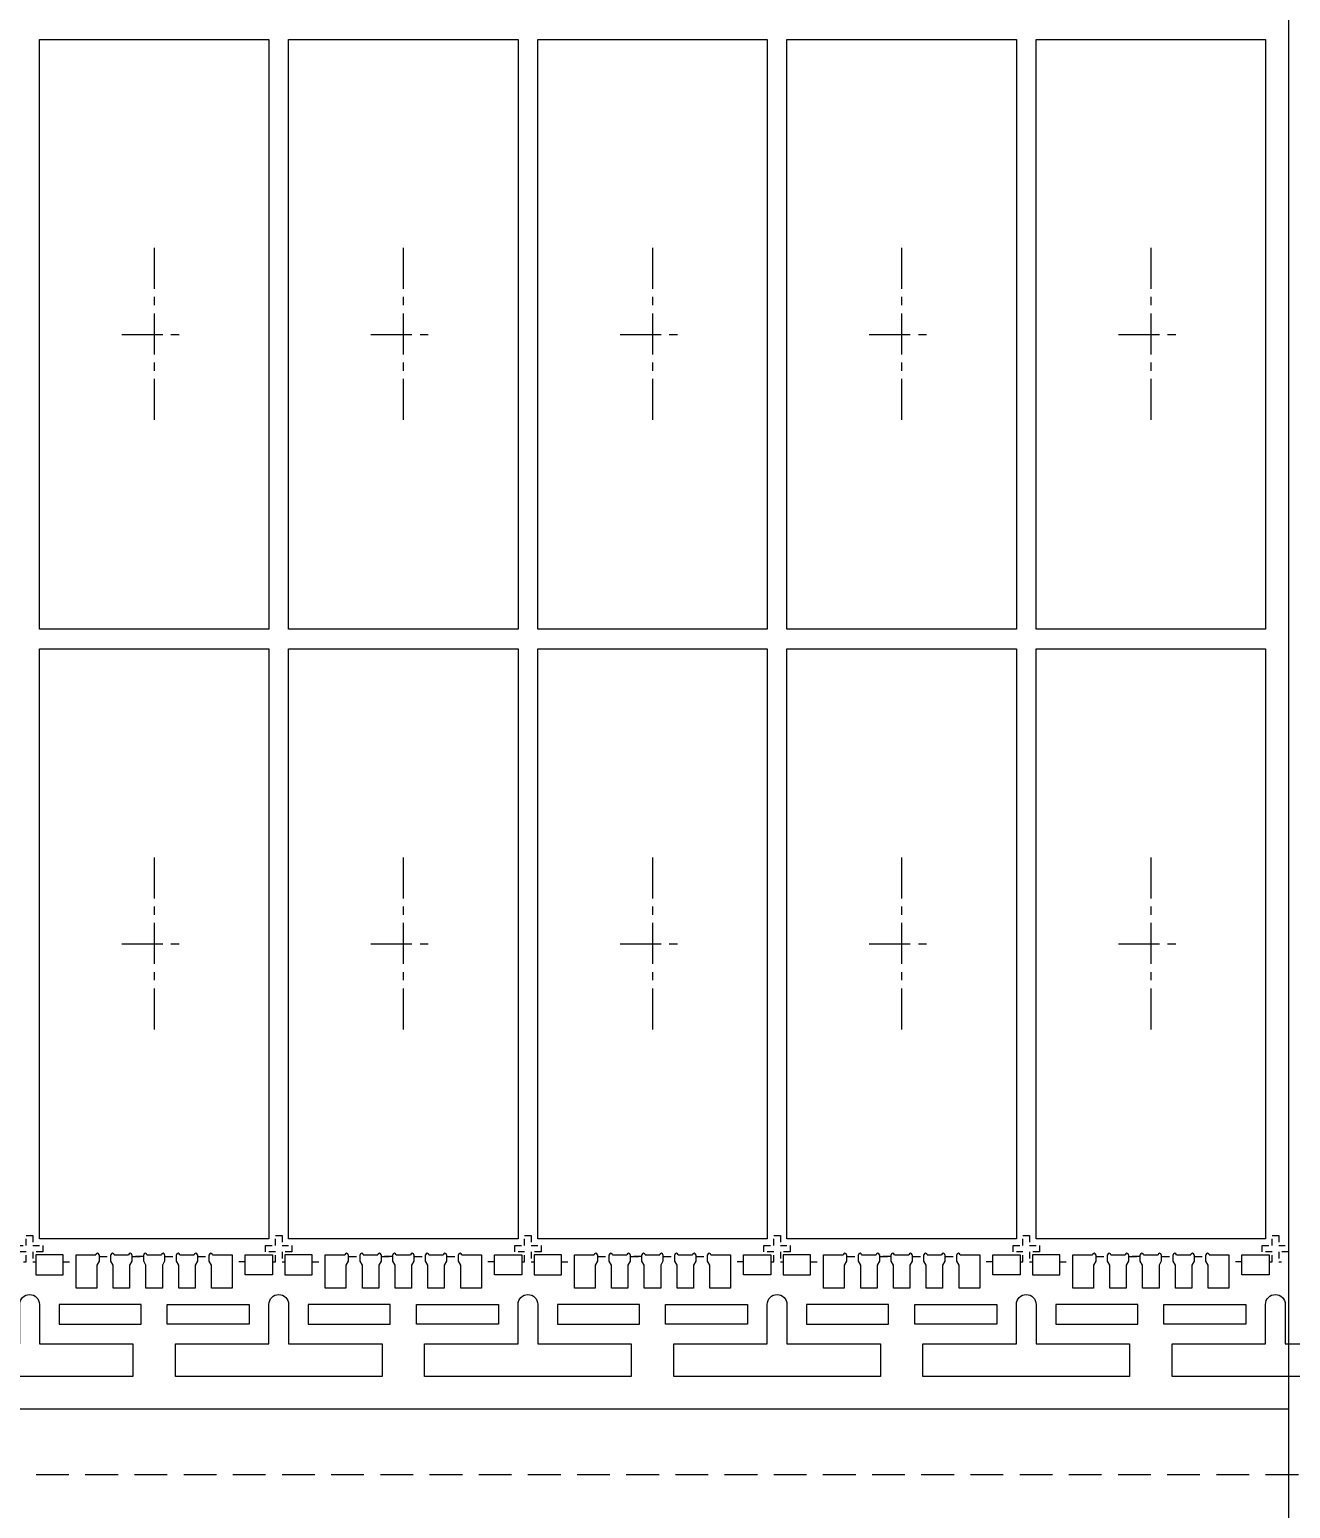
# Model space of a CAD drawing. Header units: millimetres. Extents: x 4471 to 10624, y 832 to 10725.
# Drawn here: x 4592.78 to 4612.01, y 1671.71 to 1694.27 of the extents above; entities that cross this region are included whole.
import ezdxf

# ---------------------------------------------------------------- set-up
doc = ezdxf.new("R2010")
doc.units = ezdxf.units.MM
for name, pattern in [('CENTER', [2, 1.25, -0.25, 0.25, -0.25]), ('DASHED', [0.75, 0.5, -0.25]), ('HIDDEN', [0.375, 0.25, -0.125])]:
    doc.linetypes.add(name, pattern=pattern)
for name, color, linetype in [('1', 7, 'Continuous'), ('1D', 4, 'Continuous'), ('PKG', 2, 'Continuous'), ('中心线', 1, 'CENTER'), ('标注', 6, 'Continuous')]:
    doc.layers.add(name, color=color, linetype=linetype)

msp = doc.modelspace()

# ---------------------------------------------------------------- linework, layer by layer
at = {"lineweight": 9, "elevation": 0.0291}
for points in [[(4592.9302, 1674.8214), (4592.9302, 1674.2214), (4594.3552, 1674.2214), (4594.3552, 1673.7214), (4591.2052, 1673.7214), (4591.2052, 1674.2214), (4592.6302, 1674.2214), (4592.6302, 1674.8214, -1)], [(4596.7302, 1674.8214), (4596.7302, 1674.2214), (4598.1552, 1674.2214), (4598.1552, 1673.7214), (4595.0052, 1673.7214), (4595.0052, 1674.2214), (4596.4302, 1674.2214), (4596.4302, 1674.8214, -1)], [(4600.5302, 1674.8214), (4600.5302, 1674.2214), (4601.9552, 1674.2214), (4601.9552, 1673.7214), (4598.8052, 1673.7214), (4598.8052, 1674.2214), (4600.2302, 1674.2214), (4600.2302, 1674.8214, -1)], [(4604.3302, 1674.8214), (4604.3302, 1674.2214), (4605.7552, 1674.2214), (4605.7552, 1673.7214), (4602.6052, 1673.7214), (4602.6052, 1674.2214), (4604.0302, 1674.2214), (4604.0302, 1674.8214, -1)], [(4608.1302, 1674.8214), (4608.1302, 1674.2214), (4609.5552, 1674.2214), (4609.5552, 1673.7214), (4606.4052, 1673.7214), (4606.4052, 1674.2214), (4607.8302, 1674.2214), (4607.8302, 1674.8214, -1)], [(4611.9302, 1674.8214), (4611.9302, 1674.2214), (4613.3552, 1674.2214), (4613.3552, 1673.7214), (4610.2052, 1673.7214), (4610.2052, 1674.2214), (4611.6302, 1674.2214), (4611.6302, 1674.8214, -1)]]:
    msp.add_lwpolyline(points, format="xyb", close=True, dxfattribs=at)
for points in [[(4594.4802, 1674.8214), (4593.2302, 1674.8214), (4593.2302, 1674.5214), (4594.4802, 1674.5214)], [(4594.8802, 1674.8214), (4596.1302, 1674.8214), (4596.1302, 1674.5214), (4594.8802, 1674.5214)], [(4598.2802, 1674.8214), (4597.0302, 1674.8214), (4597.0302, 1674.5214), (4598.2802, 1674.5214)], [(4598.6802, 1674.8214), (4599.9302, 1674.8214), (4599.9302, 1674.5214), (4598.6802, 1674.5214)], [(4602.0802, 1674.8214), (4600.8302, 1674.8214), (4600.8302, 1674.5214), (4602.0802, 1674.5214)], [(4602.4802, 1674.8214), (4603.7302, 1674.8214), (4603.7302, 1674.5214), (4602.4802, 1674.5214)], [(4605.8802, 1674.8214), (4604.6302, 1674.8214), (4604.6302, 1674.5214), (4605.8802, 1674.5214)], [(4606.2802, 1674.8214), (4607.5302, 1674.8214), (4607.5302, 1674.5214), (4606.2802, 1674.5214)], [(4609.6802, 1674.8214), (4608.4302, 1674.8214), (4608.4302, 1674.5214), (4609.6802, 1674.5214)], [(4610.0802, 1674.8214), (4611.3302, 1674.8214), (4611.3302, 1674.5214), (4610.0802, 1674.5214)]]:
    msp.add_lwpolyline(points, close=True, dxfattribs=at)
at = {"layer": '1', "lineweight": 9}
for p, q in [((4593.2902, 1675.5764, 0.0291), (4592.8752, 1675.5764, 0.0291)), ((4592.8752, 1675.5764, 0.0291), (4592.8752, 1675.2714, 0.0291)), ((4593.2902, 1675.2714, 0.0291), (4593.2902, 1675.5764, 0.0291)), ((4596.0702, 1675.2714, 0.0291), (4596.0702, 1675.5764, 0.0291)), ((4596.0702, 1675.5764, 0.0291), (4596.4852, 1675.5764, 0.0291)), ((4596.4852, 1675.5764, 0.0291), (4596.4852, 1675.2714, 0.0291)), ((4597.0902, 1675.5764, 0.0291), (4596.6752, 1675.5764, 0.0291)), ((4596.6752, 1675.5764, 0.0291), (4596.6752, 1675.2714, 0.0291)), ((4597.0902, 1675.2714, 0.0291), (4597.0902, 1675.5764, 0.0291)), ((4599.8702, 1675.2714, 0.0291), (4599.8702, 1675.5764, 0.0291)), ((4599.8702, 1675.5764, 0.0291), (4600.2852, 1675.5764, 0.0291)), ((4600.2852, 1675.5764, 0.0291), (4600.2852, 1675.2714, 0.0291)), ((4600.8902, 1675.5764, 0.0291), (4600.4752, 1675.5764, 0.0291)), ((4600.4752, 1675.5764, 0.0291), (4600.4752, 1675.2714, 0.0291)), ((4600.8902, 1675.2714, 0.0291), (4600.8902, 1675.5764, 0.0291)), ((4603.6702, 1675.2714, 0.0291), (4603.6702, 1675.5764, 0.0291)), ((4603.6702, 1675.5764, 0.0291), (4604.0852, 1675.5764, 0.0291)), ((4604.0852, 1675.5764, 0.0291), (4604.0852, 1675.2714, 0.0291)), ((4604.6902, 1675.5764, 0.0291), (4604.2752, 1675.5764, 0.0291)), ((4604.2752, 1675.5764, 0.0291), (4604.2752, 1675.2714, 0.0291)), ((4604.6902, 1675.2714, 0.0291), (4604.6902, 1675.5764, 0.0291)), ((4607.4702, 1675.2714, 0.0291), (4607.4702, 1675.5764, 0.0291)), ((4607.4702, 1675.5764, 0.0291), (4607.8852, 1675.5764, 0.0291)), ((4607.8852, 1675.5764, 0.0291), (4607.8852, 1675.2714, 0.0291)), ((4608.4902, 1675.5764, 0.0291), (4608.0752, 1675.5764, 0.0291)), ((4608.0752, 1675.5764, 0.0291), (4608.0752, 1675.2714, 0.0291)), ((4608.4902, 1675.2714, 0.0291), (4608.4902, 1675.5764, 0.0291)), ((4611.2702, 1675.2714, 0.0291), (4611.2702, 1675.5764, 0.0291)), ((4611.2702, 1675.5764, 0.0291), (4611.6852, 1675.5764, 0.0291)), ((4611.6852, 1675.5764, 0.0291), (4611.6852, 1675.2714, 0.0291)), ((4592.8752, 1675.2714, 0.0291), (4593.2902, 1675.2714, 0.0291)), ((4596.4852, 1675.2714, 0.0291), (4596.0702, 1675.2714, 0.0291)), ((4596.6752, 1675.2714, 0.0291), (4597.0902, 1675.2714, 0.0291)), ((4600.2852, 1675.2714, 0.0291), (4599.8702, 1675.2714, 0.0291)), ((4600.4752, 1675.2714, 0.0291), (4600.8902, 1675.2714, 0.0291)), ((4604.0852, 1675.2714, 0.0291), (4603.6702, 1675.2714, 0.0291)), ((4604.2752, 1675.2714, 0.0291), (4604.6902, 1675.2714, 0.0291)), ((4607.8852, 1675.2714, 0.0291), (4607.4702, 1675.2714, 0.0291)), ((4608.0752, 1675.2714, 0.0291), (4608.4902, 1675.2714, 0.0291)), ((4611.6852, 1675.2714, 0.0291), (4611.2702, 1675.2714, 0.0291))]:
    msp.add_line(p, q, dxfattribs=at)
at = {"layer": '1', "color": 0, "lineweight": 9}
for p, q in [((4593.4902, 1675.0714, 0.0291), (4593.4902, 1675.5764, 0.0291)), ((4593.4902, 1675.5764, 0.0291), (4593.7902, 1675.5764, 0.0291)), ((4593.8402, 1675.5764, 0.0291), (4593.8402, 1675.4785, 0.0291)), ((4594.0202, 1675.4785, 0.0291), (4594.0202, 1675.5764, 0.0291)), ((4594.0702, 1675.5764, 0.0291), (4594.2902, 1675.5764, 0.0291)), ((4594.3402, 1675.5764, 0.0291), (4594.3402, 1675.4785, 0.0291)), ((4594.5202, 1675.4785, 0.0291), (4594.5202, 1675.5764, 0.0291)), ((4594.5702, 1675.5764, 0.0291), (4594.7902, 1675.5764, 0.0291)), ((4594.8402, 1675.5764, 0.0291), (4594.8402, 1675.4785, 0.0291)), ((4595.0202, 1675.4785, 0.0291), (4595.0202, 1675.5764, 0.0291)), ((4595.0702, 1675.5764, 0.0291), (4595.2902, 1675.5764, 0.0291)), ((4595.3402, 1675.5764, 0.0291), (4595.3402, 1675.4785, 0.0291)), ((4595.5202, 1675.4785, 0.0291), (4595.5202, 1675.5764, 0.0291)), ((4595.5702, 1675.5764, 0.0291), (4595.8702, 1675.5764, 0.0291)), ((4595.8702, 1675.5764, 0.0291), (4595.8702, 1675.0714, 0.0291)), ((4597.2902, 1675.0714, 0.0291), (4597.2902, 1675.5764, 0.0291)), ((4597.2902, 1675.5764, 0.0291), (4597.5902, 1675.5764, 0.0291)), ((4597.6402, 1675.5764, 0.0291), (4597.6402, 1675.4785, 0.0291)), ((4597.8202, 1675.4785, 0.0291), (4597.8202, 1675.5764, 0.0291)), ((4597.8702, 1675.5764, 0.0291), (4598.0902, 1675.5764, 0.0291)), ((4598.1402, 1675.5764, 0.0291), (4598.1402, 1675.4785, 0.0291)), ((4598.3202, 1675.4785, 0.0291), (4598.3202, 1675.5764, 0.0291)), ((4598.3702, 1675.5764, 0.0291), (4598.5902, 1675.5764, 0.0291)), ((4598.6402, 1675.5764, 0.0291), (4598.6402, 1675.4785, 0.0291)), ((4598.8202, 1675.4785, 0.0291), (4598.8202, 1675.5764, 0.0291)), ((4598.8702, 1675.5764, 0.0291), (4599.0902, 1675.5764, 0.0291)), ((4599.1402, 1675.5764, 0.0291), (4599.1402, 1675.4785, 0.0291)), ((4599.3202, 1675.4785, 0.0291), (4599.3202, 1675.5764, 0.0291)), ((4599.3702, 1675.5764, 0.0291), (4599.6702, 1675.5764, 0.0291)), ((4599.6702, 1675.5764, 0.0291), (4599.6702, 1675.0714, 0.0291)), ((4601.0902, 1675.0714, 0.0291), (4601.0902, 1675.5764, 0.0291)), ((4601.0902, 1675.5764, 0.0291), (4601.3902, 1675.5764, 0.0291)), ((4601.4402, 1675.5764, 0.0291), (4601.4402, 1675.4785, 0.0291)), ((4601.6202, 1675.4785, 0.0291), (4601.6202, 1675.5764, 0.0291)), ((4601.6702, 1675.5764, 0.0291), (4601.8902, 1675.5764, 0.0291)), ((4601.9402, 1675.5764, 0.0291), (4601.9402, 1675.4785, 0.0291)), ((4602.1202, 1675.4785, 0.0291), (4602.1202, 1675.5764, 0.0291)), ((4602.1702, 1675.5764, 0.0291), (4602.3902, 1675.5764, 0.0291)), ((4602.4402, 1675.5764, 0.0291), (4602.4402, 1675.4785, 0.0291)), ((4602.6202, 1675.4785, 0.0291), (4602.6202, 1675.5764, 0.0291)), ((4602.6702, 1675.5764, 0.0291), (4602.8902, 1675.5764, 0.0291)), ((4602.9402, 1675.5764, 0.0291), (4602.9402, 1675.4785, 0.0291)), ((4603.1202, 1675.4785, 0.0291), (4603.1202, 1675.5764, 0.0291)), ((4603.1702, 1675.5764, 0.0291), (4603.4702, 1675.5764, 0.0291)), ((4603.4702, 1675.5764, 0.0291), (4603.4702, 1675.0714, 0.0291)), ((4604.8902, 1675.0714, 0.0291), (4604.8902, 1675.5764, 0.0291)), ((4604.8902, 1675.5764, 0.0291), (4605.1902, 1675.5764, 0.0291)), ((4605.2402, 1675.5764, 0.0291), (4605.2402, 1675.4785, 0.0291)), ((4605.4202, 1675.4785, 0.0291), (4605.4202, 1675.5764, 0.0291)), ((4605.4702, 1675.5764, 0.0291), (4605.6902, 1675.5764, 0.0291)), ((4605.7402, 1675.5764, 0.0291), (4605.7402, 1675.4785, 0.0291)), ((4605.9202, 1675.4785, 0.0291), (4605.9202, 1675.5764, 0.0291)), ((4605.9702, 1675.5764, 0.0291), (4606.1902, 1675.5764, 0.0291)), ((4606.2402, 1675.5764, 0.0291), (4606.2402, 1675.4785, 0.0291)), ((4606.4202, 1675.4785, 0.0291), (4606.4202, 1675.5764, 0.0291)), ((4606.4702, 1675.5764, 0.0291), (4606.6902, 1675.5764, 0.0291)), ((4606.7402, 1675.5764, 0.0291), (4606.7402, 1675.4785, 0.0291)), ((4606.9202, 1675.4785, 0.0291), (4606.9202, 1675.5764, 0.0291)), ((4606.9702, 1675.5764, 0.0291), (4607.2702, 1675.5764, 0.0291)), ((4607.2702, 1675.5764, 0.0291), (4607.2702, 1675.0714, 0.0291)), ((4608.6902, 1675.0714, 0.0291), (4608.6902, 1675.5764, 0.0291)), ((4608.6902, 1675.5764, 0.0291), (4608.9902, 1675.5764, 0.0291)), ((4609.0402, 1675.5764, 0.0291), (4609.0402, 1675.4785, 0.0291)), ((4609.2202, 1675.4785, 0.0291), (4609.2202, 1675.5764, 0.0291)), ((4609.2702, 1675.5764, 0.0291), (4609.4902, 1675.5764, 0.0291)), ((4609.5402, 1675.5764, 0.0291), (4609.5402, 1675.4785, 0.0291)), ((4609.7202, 1675.4785, 0.0291), (4609.7202, 1675.5764, 0.0291)), ((4609.7702, 1675.5764, 0.0291), (4609.9902, 1675.5764, 0.0291)), ((4610.0402, 1675.5764, 0.0291), (4610.0402, 1675.4785, 0.0291)), ((4610.2202, 1675.4785, 0.0291), (4610.2202, 1675.5764, 0.0291)), ((4610.2702, 1675.5764, 0.0291), (4610.4902, 1675.5764, 0.0291)), ((4610.5402, 1675.5764, 0.0291), (4610.5402, 1675.4785, 0.0291)), ((4610.7202, 1675.4785, 0.0291), (4610.7202, 1675.5764, 0.0291)), ((4610.7702, 1675.5764, 0.0291), (4611.0702, 1675.5764, 0.0291)), ((4611.0702, 1675.5764, 0.0291), (4611.0702, 1675.0714, 0.0291)), ((4593.8402, 1675.4785, 0.0291), (4593.8052, 1675.4214, 0.0291)), ((4593.8052, 1675.4214, 0.0291), (4593.8052, 1675.0714, 0.0291)), ((4594.0552, 1675.4214, 0.0291), (4594.0202, 1675.4785, 0.0291)), ((4594.0552, 1675.0714, 0.0291), (4594.0552, 1675.4214, 0.0291)), ((4594.3402, 1675.4785, 0.0291), (4594.3052, 1675.4214, 0.0291)), ((4594.3052, 1675.4214, 0.0291), (4594.3052, 1675.0714, 0.0291)), ((4594.5552, 1675.4214, 0.0291), (4594.5202, 1675.4785, 0.0291)), ((4594.5552, 1675.0714, 0.0291), (4594.5552, 1675.4214, 0.0291)), ((4594.8402, 1675.4785, 0.0291), (4594.8052, 1675.4214, 0.0291)), ((4594.8052, 1675.4214, 0.0291), (4594.8052, 1675.0714, 0.0291)), ((4595.0552, 1675.4214, 0.0291), (4595.0202, 1675.4785, 0.0291)), ((4595.0552, 1675.0714, 0.0291), (4595.0552, 1675.4214, 0.0291)), ((4595.3402, 1675.4785, 0.0291), (4595.3052, 1675.4214, 0.0291)), ((4595.3052, 1675.4214, 0.0291), (4595.3052, 1675.0714, 0.0291)), ((4595.5552, 1675.4214, 0.0291), (4595.5202, 1675.4785, 0.0291)), ((4595.5552, 1675.0714, 0.0291), (4595.5552, 1675.4214, 0.0291)), ((4597.6402, 1675.4785, 0.0291), (4597.6052, 1675.4214, 0.0291)), ((4597.6052, 1675.4214, 0.0291), (4597.6052, 1675.0714, 0.0291)), ((4597.8552, 1675.4214, 0.0291), (4597.8202, 1675.4785, 0.0291)), ((4597.8552, 1675.0714, 0.0291), (4597.8552, 1675.4214, 0.0291)), ((4598.1402, 1675.4785, 0.0291), (4598.1052, 1675.4214, 0.0291)), ((4598.1052, 1675.4214, 0.0291), (4598.1052, 1675.0714, 0.0291)), ((4598.3552, 1675.4214, 0.0291), (4598.3202, 1675.4785, 0.0291)), ((4598.3552, 1675.0714, 0.0291), (4598.3552, 1675.4214, 0.0291)), ((4598.6402, 1675.4785, 0.0291), (4598.6052, 1675.4214, 0.0291)), ((4598.6052, 1675.4214, 0.0291), (4598.6052, 1675.0714, 0.0291)), ((4598.8552, 1675.4214, 0.0291), (4598.8202, 1675.4785, 0.0291)), ((4598.8552, 1675.0714, 0.0291), (4598.8552, 1675.4214, 0.0291)), ((4599.1402, 1675.4785, 0.0291), (4599.1052, 1675.4214, 0.0291)), ((4599.1052, 1675.4214, 0.0291), (4599.1052, 1675.0714, 0.0291)), ((4599.3552, 1675.4214, 0.0291), (4599.3202, 1675.4785, 0.0291)), ((4599.3552, 1675.0714, 0.0291), (4599.3552, 1675.4214, 0.0291)), ((4601.4402, 1675.4785, 0.0291), (4601.4052, 1675.4214, 0.0291)), ((4601.4052, 1675.4214, 0.0291), (4601.4052, 1675.0714, 0.0291)), ((4601.6552, 1675.4214, 0.0291), (4601.6202, 1675.4785, 0.0291)), ((4601.6552, 1675.0714, 0.0291), (4601.6552, 1675.4214, 0.0291)), ((4601.9402, 1675.4785, 0.0291), (4601.9052, 1675.4214, 0.0291)), ((4601.9052, 1675.4214, 0.0291), (4601.9052, 1675.0714, 0.0291)), ((4602.1552, 1675.4214, 0.0291), (4602.1202, 1675.4785, 0.0291)), ((4602.1552, 1675.0714, 0.0291), (4602.1552, 1675.4214, 0.0291)), ((4602.4402, 1675.4785, 0.0291), (4602.4052, 1675.4214, 0.0291)), ((4602.4052, 1675.4214, 0.0291), (4602.4052, 1675.0714, 0.0291)), ((4602.6552, 1675.4214, 0.0291), (4602.6202, 1675.4785, 0.0291)), ((4602.6552, 1675.0714, 0.0291), (4602.6552, 1675.4214, 0.0291)), ((4602.9402, 1675.4785, 0.0291), (4602.9052, 1675.4214, 0.0291)), ((4602.9052, 1675.4214, 0.0291), (4602.9052, 1675.0714, 0.0291)), ((4603.1552, 1675.4214, 0.0291), (4603.1202, 1675.4785, 0.0291)), ((4603.1552, 1675.0714, 0.0291), (4603.1552, 1675.4214, 0.0291)), ((4605.2402, 1675.4785, 0.0291), (4605.2052, 1675.4214, 0.0291)), ((4605.2052, 1675.4214, 0.0291), (4605.2052, 1675.0714, 0.0291)), ((4605.4552, 1675.4214, 0.0291), (4605.4202, 1675.4785, 0.0291)), ((4605.4552, 1675.0714, 0.0291), (4605.4552, 1675.4214, 0.0291)), ((4605.7402, 1675.4785, 0.0291), (4605.7052, 1675.4214, 0.0291)), ((4605.7052, 1675.4214, 0.0291), (4605.7052, 1675.0714, 0.0291)), ((4605.9552, 1675.4214, 0.0291), (4605.9202, 1675.4785, 0.0291)), ((4605.9552, 1675.0714, 0.0291), (4605.9552, 1675.4214, 0.0291)), ((4606.2402, 1675.4785, 0.0291), (4606.2052, 1675.4214, 0.0291)), ((4606.2052, 1675.4214, 0.0291), (4606.2052, 1675.0714, 0.0291)), ((4606.4552, 1675.4214, 0.0291), (4606.4202, 1675.4785, 0.0291)), ((4606.4552, 1675.0714, 0.0291), (4606.4552, 1675.4214, 0.0291)), ((4606.7402, 1675.4785, 0.0291), (4606.7052, 1675.4214, 0.0291)), ((4606.7052, 1675.4214, 0.0291), (4606.7052, 1675.0714, 0.0291)), ((4606.9552, 1675.4214, 0.0291), (4606.9202, 1675.4785, 0.0291)), ((4606.9552, 1675.0714, 0.0291), (4606.9552, 1675.4214, 0.0291)), ((4609.0402, 1675.4785, 0.0291), (4609.0052, 1675.4214, 0.0291)), ((4609.0052, 1675.4214, 0.0291), (4609.0052, 1675.0714, 0.0291)), ((4609.2552, 1675.4214, 0.0291), (4609.2202, 1675.4785, 0.0291)), ((4609.2552, 1675.0714, 0.0291), (4609.2552, 1675.4214, 0.0291)), ((4609.5402, 1675.4785, 0.0291), (4609.5052, 1675.4214, 0.0291)), ((4609.5052, 1675.4214, 0.0291), (4609.5052, 1675.0714, 0.0291)), ((4609.7552, 1675.4214, 0.0291), (4609.7202, 1675.4785, 0.0291)), ((4609.7552, 1675.0714, 0.0291), (4609.7552, 1675.4214, 0.0291)), ((4610.0402, 1675.4785, 0.0291), (4610.0052, 1675.4214, 0.0291)), ((4610.0052, 1675.4214, 0.0291), (4610.0052, 1675.0714, 0.0291)), ((4610.2552, 1675.4214, 0.0291), (4610.2202, 1675.4785, 0.0291)), ((4610.2552, 1675.0714, 0.0291), (4610.2552, 1675.4214, 0.0291)), ((4610.5402, 1675.4785, 0.0291), (4610.5052, 1675.4214, 0.0291)), ((4610.5052, 1675.4214, 0.0291), (4610.5052, 1675.0714, 0.0291)), ((4610.7552, 1675.4214, 0.0291), (4610.7202, 1675.4785, 0.0291)), ((4610.7552, 1675.0714, 0.0291), (4610.7552, 1675.4214, 0.0291)), ((4593.8052, 1675.0714, 0.0291), (4593.4902, 1675.0714, 0.0291)), ((4594.3052, 1675.0714, 0.0291), (4594.0552, 1675.0714, 0.0291)), ((4594.8052, 1675.0714, 0.0291), (4594.5552, 1675.0714, 0.0291)), ((4595.3052, 1675.0714, 0.0291), (4595.0552, 1675.0714, 0.0291)), ((4595.8702, 1675.0714, 0.0291), (4595.5552, 1675.0714, 0.0291)), ((4597.6052, 1675.0714, 0.0291), (4597.2902, 1675.0714, 0.0291)), ((4598.1052, 1675.0714, 0.0291), (4597.8552, 1675.0714, 0.0291)), ((4598.6052, 1675.0714, 0.0291), (4598.3552, 1675.0714, 0.0291)), ((4599.1052, 1675.0714, 0.0291), (4598.8552, 1675.0714, 0.0291)), ((4599.6702, 1675.0714, 0.0291), (4599.3552, 1675.0714, 0.0291)), ((4601.4052, 1675.0714, 0.0291), (4601.0902, 1675.0714, 0.0291)), ((4601.9052, 1675.0714, 0.0291), (4601.6552, 1675.0714, 0.0291)), ((4602.4052, 1675.0714, 0.0291), (4602.1552, 1675.0714, 0.0291)), ((4602.9052, 1675.0714, 0.0291), (4602.6552, 1675.0714, 0.0291)), ((4603.4702, 1675.0714, 0.0291), (4603.1552, 1675.0714, 0.0291)), ((4605.2052, 1675.0714, 0.0291), (4604.8902, 1675.0714, 0.0291)), ((4605.7052, 1675.0714, 0.0291), (4605.4552, 1675.0714, 0.0291)), ((4606.2052, 1675.0714, 0.0291), (4605.9552, 1675.0714, 0.0291)), ((4606.7052, 1675.0714, 0.0291), (4606.4552, 1675.0714, 0.0291)), ((4607.2702, 1675.0714, 0.0291), (4606.9552, 1675.0714, 0.0291)), ((4609.0052, 1675.0714, 0.0291), (4608.6902, 1675.0714, 0.0291)), ((4609.5052, 1675.0714, 0.0291), (4609.2552, 1675.0714, 0.0291)), ((4610.0052, 1675.0714, 0.0291), (4609.7552, 1675.0714, 0.0291)), ((4610.5052, 1675.0714, 0.0291), (4610.2552, 1675.0714, 0.0291)), ((4611.0702, 1675.0714, 0.0291), (4610.7552, 1675.0714, 0.0291))]:
    msp.add_line(p, q, dxfattribs=at)
for centre in [(4593.8152, 1675.5764, 0.0291), (4594.0452, 1675.5764, 0.0291), (4594.3152, 1675.5764, 0.0291), (4594.5452, 1675.5764, 0.0291), (4594.8152, 1675.5764, 0.0291), (4595.0452, 1675.5764, 0.0291), (4595.3152, 1675.5764, 0.0291), (4595.5452, 1675.5764, 0.0291), (4597.6152, 1675.5764, 0.0291), (4597.8452, 1675.5764, 0.0291), (4598.1152, 1675.5764, 0.0291), (4598.3452, 1675.5764, 0.0291), (4598.6152, 1675.5764, 0.0291), (4598.8452, 1675.5764, 0.0291), (4599.1152, 1675.5764, 0.0291), (4599.3452, 1675.5764, 0.0291), (4601.4152, 1675.5764, 0.0291), (4601.6452, 1675.5764, 0.0291), (4601.9152, 1675.5764, 0.0291), (4602.1452, 1675.5764, 0.0291), (4602.4152, 1675.5764, 0.0291), (4602.6452, 1675.5764, 0.0291), (4602.9152, 1675.5764, 0.0291), (4603.1452, 1675.5764, 0.0291), (4605.2152, 1675.5764, 0.0291), (4605.4452, 1675.5764, 0.0291), (4605.7152, 1675.5764, 0.0291), (4605.9452, 1675.5764, 0.0291), (4606.2152, 1675.5764, 0.0291), (4606.4452, 1675.5764, 0.0291), (4606.7152, 1675.5764, 0.0291), (4606.9452, 1675.5764, 0.0291), (4609.0152, 1675.5764, 0.0291), (4609.2452, 1675.5764, 0.0291), (4609.5152, 1675.5764, 0.0291), (4609.7452, 1675.5764, 0.0291), (4610.0152, 1675.5764, 0.0291), (4610.2452, 1675.5764, 0.0291), (4610.5152, 1675.5764, 0.0291), (4610.7452, 1675.5764, 0.0291)]:
    msp.add_arc(centre, 0.025, 0, 180, dxfattribs=at)
at = {"layer": '1D', "color": 6, "lineweight": 9}
msp.add_line((4611.9802, 1748.6287, 0.0291), (4611.9802, 1667.3806, 0.0291), dxfattribs=at)
at = {"layer": '1D', "color": 1, "lineweight": 9, "elevation": 0.0291}
msp.add_lwpolyline([(4611.9802, 1673.2214), (4539.9802, 1673.2214), (4539.9802, 1743.2214), (4611.9802, 1743.2214)], dxfattribs=at)
at = {"layer": '1D', "color": 4, "linetype": 'HIDDEN', "lineweight": 9, "ltscale": 0.2, "elevation": 0.0291}
for points in [[(4592.6852, 1675.4714), (4592.7302, 1675.4714), (4592.7302, 1675.6214), (4592.5802, 1675.6214), (4592.5802, 1675.7214), (4592.7302, 1675.7214), (4592.7302, 1675.8714), (4592.8302, 1675.8714), (4592.8302, 1675.7214), (4592.9802, 1675.7214), (4592.9802, 1675.6214), (4592.8302, 1675.6214), (4592.8302, 1675.4714), (4592.8752, 1675.4714)], [(4596.4852, 1675.4714), (4596.5302, 1675.4714), (4596.5302, 1675.6214), (4596.3802, 1675.6214), (4596.3802, 1675.7214), (4596.5302, 1675.7214), (4596.5302, 1675.8714), (4596.6302, 1675.8714), (4596.6302, 1675.7214), (4596.7802, 1675.7214), (4596.7802, 1675.6214), (4596.6302, 1675.6214), (4596.6302, 1675.4714), (4596.6752, 1675.4714)], [(4600.2852, 1675.4714), (4600.3302, 1675.4714), (4600.3302, 1675.6214), (4600.1802, 1675.6214), (4600.1802, 1675.7214), (4600.3302, 1675.7214), (4600.3302, 1675.8714), (4600.4302, 1675.8714), (4600.4302, 1675.7214), (4600.5802, 1675.7214), (4600.5802, 1675.6214), (4600.4302, 1675.6214), (4600.4302, 1675.4714), (4600.4752, 1675.4714)], [(4604.0852, 1675.4714), (4604.1302, 1675.4714), (4604.1302, 1675.6214), (4603.9802, 1675.6214), (4603.9802, 1675.7214), (4604.1302, 1675.7214), (4604.1302, 1675.8714), (4604.2302, 1675.8714), (4604.2302, 1675.7214), (4604.3802, 1675.7214), (4604.3802, 1675.6214), (4604.2302, 1675.6214), (4604.2302, 1675.4714), (4604.2752, 1675.4714)], [(4607.8852, 1675.4714), (4607.9302, 1675.4714), (4607.9302, 1675.6214), (4607.7802, 1675.6214), (4607.7802, 1675.7214), (4607.9302, 1675.7214), (4607.9302, 1675.8714), (4608.0302, 1675.8714), (4608.0302, 1675.7214), (4608.1802, 1675.7214), (4608.1802, 1675.6214), (4608.0302, 1675.6214), (4608.0302, 1675.4714), (4608.0752, 1675.4714)], [(4611.6852, 1675.4714), (4611.7302, 1675.4714), (4611.7302, 1675.6214), (4611.5802, 1675.6214), (4611.5802, 1675.7214), (4611.7302, 1675.7214), (4611.7302, 1675.8714), (4611.8302, 1675.8714), (4611.8302, 1675.7214), (4611.9802, 1675.7214), (4611.9802, 1675.6214), (4611.8302, 1675.6214), (4611.8302, 1675.4714), (4611.8752, 1675.4714)], [(4593.2902, 1675.4714), (4593.4902, 1675.4714)], [(4596.0702, 1675.4714), (4595.8702, 1675.4714)], [(4597.0902, 1675.4714), (4597.2902, 1675.4714)], [(4599.8702, 1675.4714), (4599.6702, 1675.4714)], [(4600.8902, 1675.4714), (4601.0902, 1675.4714)], [(4603.6702, 1675.4714), (4603.4702, 1675.4714)], [(4604.6902, 1675.4714), (4604.8902, 1675.4714)], [(4607.4702, 1675.4714), (4607.2702, 1675.4714)], [(4608.4902, 1675.4714), (4608.6902, 1675.4714)], [(4611.2702, 1675.4714), (4611.0702, 1675.4714)]]:
    msp.add_lwpolyline(points, dxfattribs=at)
at = {"layer": '1D', "color": 4, "linetype": 'HIDDEN', "lineweight": 9, "ltscale": 0.5, "elevation": 0.0291}
for points in [[(4593.8402, 1675.5514), (4594.0202, 1675.5514)], [(4594.8402, 1675.5514), (4595.0202, 1675.5514)], [(4595.3402, 1675.5514), (4595.5202, 1675.5514)], [(4597.6402, 1675.5514), (4597.8202, 1675.5514)], [(4598.6402, 1675.5514), (4598.8202, 1675.5514)], [(4599.1402, 1675.5514), (4599.3202, 1675.5514)], [(4601.4402, 1675.5514), (4601.6202, 1675.5514)], [(4602.4402, 1675.5514), (4602.6202, 1675.5514)], [(4602.9402, 1675.5514), (4603.1202, 1675.5514)], [(4605.2402, 1675.5514), (4605.4202, 1675.5514)], [(4606.2402, 1675.5514), (4606.4202, 1675.5514)], [(4606.7402, 1675.5514), (4606.9202, 1675.5514)], [(4609.0402, 1675.5514), (4609.2202, 1675.5514)], [(4610.0402, 1675.5514), (4610.2202, 1675.5514)], [(4610.5402, 1675.5514), (4610.7202, 1675.5514)]]:
    msp.add_lwpolyline(points, dxfattribs=at)
for points in [[(4594.5202, 1675.5514), (4594.3402, 1675.5514)], [(4598.3202, 1675.5514), (4598.1402, 1675.5514)], [(4602.1202, 1675.5514), (4601.9402, 1675.5514)], [(4605.9202, 1675.5514), (4605.7402, 1675.5514)], [(4609.7202, 1675.5514), (4609.5402, 1675.5514)]]:
    msp.add_lwpolyline(points, close=True, dxfattribs=at)
at = {"layer": 'PKG', "linetype": 'Continuous', "lineweight": 9, "elevation": 0.0291}
for points in [[(4592.9302, 1685.1214), (4592.9302, 1694.1214), (4596.4302, 1694.1214), (4596.4302, 1685.1214)], [(4596.7302, 1685.1214), (4596.7302, 1694.1214), (4600.2302, 1694.1214), (4600.2302, 1685.1214)], [(4600.5302, 1685.1214), (4600.5302, 1694.1214), (4604.0302, 1694.1214), (4604.0302, 1685.1214)], [(4604.3302, 1685.1214), (4604.3302, 1694.1214), (4607.8302, 1694.1214), (4607.8302, 1685.1214)], [(4608.1302, 1685.1214), (4608.1302, 1694.1214), (4611.6302, 1694.1214), (4611.6302, 1685.1214)], [(4592.9302, 1675.8214), (4592.9302, 1684.8214), (4596.4302, 1684.8214), (4596.4302, 1675.8214)], [(4596.7302, 1675.8214), (4596.7302, 1684.8214), (4600.2302, 1684.8214), (4600.2302, 1675.8214)], [(4600.5302, 1675.8214), (4600.5302, 1684.8214), (4604.0302, 1684.8214), (4604.0302, 1675.8214)], [(4604.3302, 1675.8214), (4604.3302, 1684.8214), (4607.8302, 1684.8214), (4607.8302, 1675.8214)], [(4608.1302, 1675.8214), (4608.1302, 1684.8214), (4611.6302, 1684.8214), (4611.6302, 1675.8214)]]:
    msp.add_lwpolyline(points, close=True, dxfattribs=at)
at = {"layer": '中心线', "lineweight": 9, "ltscale": 0.5}
for p, q in [((4594.6802, 1690.9414, 0.0291), (4594.6802, 1688.3014, 0.0291)), ((4598.4802, 1690.9414, 0.0291), (4598.4802, 1688.3014, 0.0291)), ((4602.2802, 1690.9414, 0.0291), (4602.2802, 1688.3014, 0.0291)), ((4606.0802, 1690.9414, 0.0291), (4606.0802, 1688.3014, 0.0291)), ((4609.8802, 1690.9414, 0.0291), (4609.8802, 1688.3014, 0.0291)), ((4594.1852, 1689.6214, 0.0291), (4595.1752, 1689.6214, 0.0291)), ((4597.9852, 1689.6214, 0.0291), (4598.9752, 1689.6214, 0.0291)), ((4601.7852, 1689.6214, 0.0291), (4602.7752, 1689.6214, 0.0291)), ((4605.5852, 1689.6214, 0.0291), (4606.5752, 1689.6214, 0.0291)), ((4609.3852, 1689.6214, 0.0291), (4610.3752, 1689.6214, 0.0291)), ((4594.6802, 1681.6414, 0.0291), (4594.6802, 1679.0014, 0.0291)), ((4598.4802, 1681.6414, 0.0291), (4598.4802, 1679.0014, 0.0291)), ((4602.2802, 1681.6414, 0.0291), (4602.2802, 1679.0014, 0.0291)), ((4606.0802, 1681.6414, 0.0291), (4606.0802, 1679.0014, 0.0291)), ((4609.8802, 1681.6414, 0.0291), (4609.8802, 1679.0014, 0.0291)), ((4594.1852, 1680.3214, 0.0291), (4595.1752, 1680.3214, 0.0291)), ((4597.9852, 1680.3214, 0.0291), (4598.9752, 1680.3214, 0.0291)), ((4601.7852, 1680.3214, 0.0291), (4602.7752, 1680.3214, 0.0291)), ((4605.5852, 1680.3214, 0.0291), (4606.5752, 1680.3214, 0.0291)), ((4609.3852, 1680.3214, 0.0291), (4610.3752, 1680.3214, 0.0291))]:
    msp.add_line(p, q, dxfattribs=at)
at = {"layer": '标注', "linetype": 'DASHED', "lineweight": 5}
msp.add_line((4615.1302, 1672.2214, 0.0291), (4535.4802, 1672.2214, 0.0291), dxfattribs=at)

doc.saveas('drawing.dxf')
